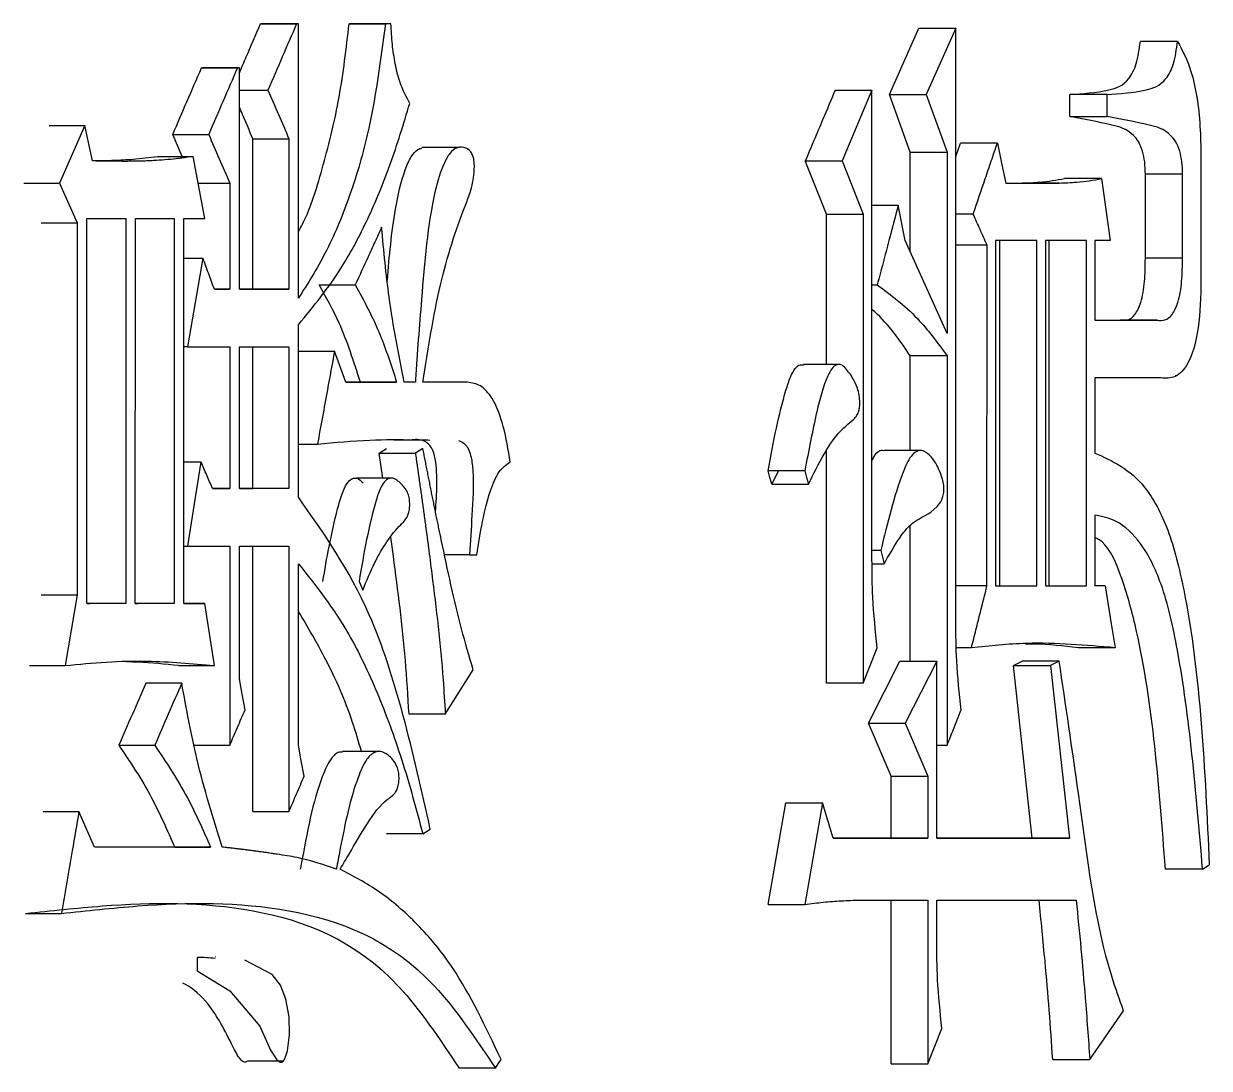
# Model space of a CAD drawing. Header units: millimetres. Extents: x 2223 to 4172, y 741 to 2119.
# Drawn here: x 3170.201 to 3173.097, y 989.26 to 991.812 of the extents above; entities that cross this region are included whole.
import ezdxf

# ---------------------------------------------------------------- set-up
doc = ezdxf.new("R2010")
doc.units = ezdxf.units.MM

msp = doc.modelspace()

# ---------------------------------------------------------------- linework, layer by layer
at = {"color": 7, "linetype": 'Continuous', "lineweight": 25}
for p, q in [((3170.7794, 991.8125), (3170.8675, 991.8125)), ((3170.7841, 991.8125), (3170.7794, 991.8125)), ((3170.8721, 991.8125), (3170.7841, 991.8125)), ((3170.8721, 991.8125), (3170.8675, 991.8125)), ((3170.8721, 991.1418), (3170.8721, 991.8125)), ((3171.0982, 991.8125), (3171.0099, 991.8125)), ((3171.0982, 991.8125), (3171.0845, 991.8125)), ((3172.3158, 991.6394), (3172.388, 991.8017)), ((3172.388, 991.8017), (3172.4781, 991.8017)), ((3172.4781, 991.8017), (3172.4059, 991.6394)), ((3172.4781, 990.3522), (3172.4781, 991.8017)), ((3173.0198, 991.7693), (3172.9289, 991.7693)), ((3170.6352, 991.7043), (3170.723, 991.7043)), ((3170.6399, 991.7043), (3170.6352, 991.7043)), ((3170.7277, 991.7043), (3170.6399, 991.7043)), ((3170.7277, 991.7043), (3170.723, 991.7043)), ((3170.7277, 991.1634), (3170.7277, 991.7043)), ((3170.7277, 991.6502), (3170.7977, 991.6502)), ((3172.1834, 991.6502), (3172.2733, 991.6502)), ((3172.2733, 991.6502), (3172.2002, 991.4771)), ((3172.2733, 990.5036), (3172.2733, 991.6502)), ((3172.3158, 991.6394), (3172.4059, 991.6394)), ((3172.3668, 991.4988), (3172.3158, 991.6394)), ((3172.4059, 991.6394), (3172.4569, 991.4988)), ((3172.8469, 991.6394), (3172.7563, 991.6394)), ((3172.7563, 991.5853), (3172.7563, 991.6394)), ((3172.8469, 991.6394), (3172.8469, 991.5853)), ((3170.2628, 991.5636), (3170.3502, 991.5636)), ((3170.3502, 991.5636), (3170.2882, 991.423)), ((3170.3692, 991.4771), (3170.3502, 991.5636)), ((3172.7563, 991.5853), (3172.8469, 991.5853)), ((3170.565, 991.542), (3170.6528, 991.542)), ((3170.5884, 991.4879), (3170.565, 991.542)), ((3170.7609, 991.5312), (3170.8489, 991.5312)), ((3170.7609, 991.1634), (3170.7609, 991.5312)), ((3170.8489, 991.5312), (3170.8489, 991.1634)), ((3171.2627, 991.5096), (3171.1736, 991.5096)), ((3172.4781, 991.4876), (3172.4893, 991.5204)), ((3172.5796, 991.5204), (3172.4893, 991.5204)), ((3170.4676, 991.4817), (3170.5275, 991.4879)), ((3170.5275, 991.4879), (3170.6152, 991.4879)), ((3170.6434, 991.3365), (3170.6152, 991.4879)), ((3172.1104, 991.4771), (3172.2002, 991.4771)), ((3172.162, 991.3473), (3172.1104, 991.4771)), ((3172.2002, 991.4771), (3172.2518, 991.3473)), ((3172.3668, 991.2555), (3172.3668, 991.4988)), ((3172.4569, 991.4988), (3172.4569, 991.0553)), ((3173.077, 991.488), (3173.077, 991.1851)), ((3170.2009, 991.423), (3170.2882, 991.423)), ((3170.2882, 991.423), (3170.3311, 991.3257)), ((3170.6273, 991.423), (3170.7043, 991.423)), ((3170.7043, 991.423), (3170.7043, 991.1634)), ((3172.6006, 991.4231), (3172.7305, 991.4231)), ((3172.6006, 991.4231), (3172.64, 991.4231)), ((3172.7305, 991.4231), (3172.64, 991.4231)), ((3172.8344, 991.4339), (3172.7438, 991.4339)), ((3173.0321, 991.4447), (3172.9412, 991.4447)), ((3172.9412, 991.2392), (3172.9412, 991.4447)), ((3173.0321, 991.2392), (3173.0321, 991.4447)), ((3172.2733, 991.369), (3172.3376, 991.369)), ((3172.3547, 991.2824), (3172.3376, 991.369)), ((3170.3549, 990.3954), (3170.355, 991.3365)), ((3170.355, 991.3365), (3170.45, 991.3365)), ((3170.45, 991.3365), (3170.45, 990.3954)), ((3170.4736, 990.3954), (3170.4737, 991.3365)), ((3170.4737, 991.3365), (3170.5681, 991.3365)), ((3170.5681, 991.3365), (3170.5681, 990.3954)), ((3170.5917, 991.3365), (3170.6434, 991.3365)), ((3170.5917, 990.3954), (3170.5917, 991.3365)), ((3172.162, 991.3473), (3172.2518, 991.3473)), ((3172.162, 990.9795), (3172.162, 991.3473)), ((3172.2518, 991.3473), (3172.2518, 990.2007)), ((3172.5205, 991.3473), (3172.4781, 991.3473)), ((3172.4569, 991.0553), (3172.3547, 991.2824)), ((3172.6761, 991.2824), (3172.5753, 991.2824)), ((3172.5753, 991.2824), (3172.5753, 990.4387)), ((3172.5857, 990.4387), (3172.5858, 991.2824)), ((3172.6761, 990.4387), (3172.6761, 991.2824)), ((3172.7971, 991.2824), (3172.6971, 991.2824)), ((3172.6971, 991.2824), (3172.6971, 990.4387)), ((3172.7065, 990.4387), (3172.7065, 991.2824)), ((3172.7971, 990.4387), (3172.7971, 991.2824)), ((3172.8551, 991.2824), (3172.8179, 991.2824)), ((3172.8179, 991.2824), (3172.8179, 991.0877)), ((3172.5543, 991.2716), (3172.4781, 991.2716)), ((3172.5542, 990.4387), (3172.5543, 991.2716)), ((3170.5917, 991.2391), (3170.6387, 991.2391)), ((3173.0321, 991.2392), (3172.9412, 991.2392)), ((3170.7043, 991.1634), (3170.6668, 991.1634)), ((3170.6668, 991.1634), (3170.7043, 991.1634)), ((3170.8489, 991.1634), (3170.7277, 991.1634)), ((3170.7277, 991.1634), (3170.7609, 991.1634)), ((3170.7609, 991.1634), (3170.8489, 991.1634)), ((3172.2733, 991.1742), (3172.2862, 991.1742)), ((3170.8721, 990.655), (3170.8721, 991.0769)), ((3172.8179, 991.0877), (3172.9706, 991.0877)), ((3172.8179, 991.0877), (3172.8798, 991.0877)), ((3172.9706, 991.0877), (3172.8798, 991.0877)), ((3170.6011, 991.0228), (3170.5917, 991.0228)), ((3170.6011, 991.0228), (3170.7043, 991.0228)), ((3170.7043, 991.0228), (3170.7043, 990.6766)), ((3170.7277, 990.6766), (3170.7277, 991.0228)), ((3170.7277, 991.0228), (3170.8489, 991.0228)), ((3170.7609, 990.6766), (3170.7609, 991.0228)), ((3170.8489, 991.0228), (3170.8489, 990.6766)), ((3170.8721, 991.012), (3170.9601, 991.012)), ((3170.9878, 990.9363), (3170.9601, 991.012)), ((3172.4569, 991.0012), (3172.3668, 991.0012)), ((3172.3668, 990.7694), (3172.3668, 991.0012)), ((3172.4569, 991.0012), (3172.4569, 990.0493)), ((3172.1963, 990.9795), (3172.1057, 990.9795)), ((3171.112, 990.9363), (3170.9878, 990.9363)), ((3170.9878, 990.9363), (3171.0236, 990.9363)), ((3171.0236, 990.9363), (3171.112, 990.9363)), ((3171.1578, 990.9363), (3171.1303, 990.9363)), ((3171.2854, 990.9363), (3171.1762, 990.9363)), ((3171.2854, 990.9363), (3171.1968, 990.9363)), ((3172.9747, 990.9471), (3172.8179, 990.9471)), ((3172.8179, 990.9471), (3172.8179, 990.7632)), ((3172.9747, 990.9471), (3172.8839, 990.9471)), ((3173.0137, 990.9524), (3173.017, 990.9524)), ((3170.8721, 990.7848), (3170.9185, 990.7848)), ((3171.1049, 990.7954), (3171.1732, 990.7954)), ((3171.0694, 990.7632), (3171.0876, 990.774)), ((3171.078, 990.7018), (3171.0694, 990.7632)), ((3171.0694, 990.7632), (3171.1578, 990.7632)), ((3171.1761, 990.774), (3171.1578, 990.7632)), ((3172.162, 990.2007), (3172.162, 990.7689)), ((3172.3941, 990.7694), (3172.3035, 990.7694)), ((3170.5917, 990.7415), (3170.634, 990.7415)), ((3171.1027, 990.7018), (3171.0138, 990.7018)), ((3172.1093, 990.7199), (3172.0197, 990.7199)), ((3172.0441, 990.7192), (3172.0283, 990.6875)), ((3170.7043, 990.6766), (3170.6621, 990.6766)), ((3170.6621, 990.6766), (3170.7043, 990.6766)), ((3170.8489, 990.6766), (3170.7277, 990.6766)), ((3170.7277, 990.6766), (3170.7609, 990.6766)), ((3170.8489, 990.6766), (3170.7609, 990.6766)), ((3172.0283, 990.6875), (3172.118, 990.6875)), ((3172.8178, 990.6118), (3172.8178, 990.4387)), ((3172.3668, 990.2548), (3172.3668, 990.5837)), ((3170.5917, 990.536), (3170.6011, 990.536)), ((3170.6011, 990.536), (3170.7043, 990.536)), ((3170.7043, 990.536), (3170.7043, 990.0492)), ((3170.7277, 990.536), (3170.8489, 990.536)), ((3170.7277, 990.2115), (3170.7277, 990.536)), ((3170.7609, 989.887), (3170.7609, 990.536)), ((3170.8489, 990.536), (3170.8489, 989.887)), ((3172.2948, 990.5252), (3172.2733, 990.5252)), ((3170.8721, 990.0492), (3170.8721, 990.4927)), ((3171.29, 990.5144), (3171.2294, 990.5144)), ((3171.29, 990.5144), (3171.3081, 990.5144)), ((3172.2735, 990.4928), (3172.3033, 990.4928)), ((3171.0201, 990.4495), (3171.0293, 990.4279)), ((3172.5542, 990.4387), (3172.4781, 990.4387)), ((3172.5753, 990.4387), (3172.6761, 990.4387)), ((3172.5753, 990.4387), (3172.5857, 990.4387)), ((3172.5857, 990.4387), (3172.6761, 990.4387)), ((3172.6971, 990.4387), (3172.7971, 990.4387)), ((3172.6971, 990.4387), (3172.7065, 990.4387)), ((3172.7065, 990.4387), (3172.7971, 990.4387)), ((3172.8427, 990.4387), (3172.8178, 990.4387)), ((3172.8427, 990.4387), (3172.8178, 990.4387)), ((3170.3311, 990.417), (3170.3025, 990.2439)), ((3170.45, 990.3954), (3170.3549, 990.3954)), ((3170.3549, 990.3954), (3170.3625, 990.3954)), ((3170.45, 990.3954), (3170.3625, 990.3954)), ((3170.5681, 990.3954), (3170.4736, 990.3954)), ((3170.4736, 990.3954), (3170.4805, 990.3954)), ((3170.5681, 990.3954), (3170.4805, 990.3954)), ((3170.6434, 990.3954), (3170.5917, 990.3954)), ((3170.5917, 990.3954), (3170.6434, 990.3954)), ((3170.6668, 990.2439), (3170.6434, 990.3954)), ((3172.2518, 990.2007), (3172.2862, 990.2872)), ((3172.5162, 990.2872), (3172.4796, 990.2872)), ((3172.8675, 990.2873), (3172.7769, 990.2873)), ((3170.2152, 990.2439), (3170.3025, 990.2439)), ((3170.579, 990.2439), (3170.6668, 990.2439)), ((3171.2308, 990.125), (3171.299, 990.2331)), ((3172.2647, 990.1034), (3172.3413, 990.2548)), ((3172.4314, 990.2548), (3172.3547, 990.1034)), ((3172.4314, 989.8221), (3172.4314, 990.2548)), ((3172.6192, 990.244), (3172.64, 990.2548)), ((3172.6192, 990.244), (3172.7096, 990.244)), ((3172.665, 989.8221), (3172.6192, 990.244)), ((3172.7305, 990.2548), (3172.64, 990.2548)), ((3172.7305, 990.2548), (3172.7096, 990.244)), ((3172.7096, 990.244), (3172.7555, 989.8221)), ((3170.587, 990.2007), (3170.4993, 990.2007)), ((3172.2518, 990.2007), (3172.162, 990.2007)), ((3171.2308, 990.125), (3171.1423, 990.125)), ((3172.2647, 990.1034), (3172.3547, 990.1034)), ((3172.3201, 989.9735), (3172.2647, 990.1034)), ((3172.3547, 990.1034), (3172.4101, 989.9735)), ((3171.0684, 990.0342), (3170.9795, 990.0342)), ((3172.4314, 990.0493), (3172.4569, 990.0493)), ((3172.3201, 989.9735), (3172.4101, 989.9735)), ((3172.3201, 989.8221), (3172.3201, 989.9735)), ((3172.4101, 989.9735), (3172.4101, 989.8221)), ((3170.2485, 989.887), (3170.3359, 989.887)), ((3170.374, 989.8004), (3170.3359, 989.887)), ((3172.0197, 989.6598), (3172.0629, 989.9086)), ((3172.0629, 989.9086), (3172.1526, 989.9086)), ((3172.1526, 989.9086), (3172.1093, 989.6598)), ((3171.176, 989.8329), (3171.1943, 989.8437)), ((3170.6574, 989.8004), (3170.374, 989.8004)), ((3170.5697, 989.8004), (3170.374, 989.8004)), ((3170.5697, 989.8004), (3170.6575, 989.8004)), ((3172.4101, 989.8221), (3172.1786, 989.8221)), ((3172.1786, 989.8221), (3172.3201, 989.8221)), ((3172.3201, 989.8221), (3172.4101, 989.8221)), ((3172.7555, 989.8221), (3172.4314, 989.8221)), ((3172.4314, 989.8221), (3172.665, 989.8221)), ((3172.665, 989.8221), (3172.7555, 989.8221)), ((3173.081, 989.7464), (3172.9901, 989.7464)), ((3173.081, 989.7464), (3173.0973, 989.7572)), ((3172.0197, 989.6598), (3172.1093, 989.6598)), ((3172.2432, 989.6707), (3172.4101, 989.6707)), ((3172.3201, 989.2704), (3172.3201, 989.6707)), ((3172.4101, 989.6707), (3172.4101, 989.2704)), ((3172.4314, 989.6707), (3172.7721, 989.6707)), ((3172.4314, 989.5733), (3172.4314, 989.6707)), ((3170.2056, 989.6381), (3170.2929, 989.6381)), ((3170.6246, 989.53), (3170.6246, 989.4975)), ((3170.6691, 989.5318), (3170.6686, 989.5318)), ((3172.8054, 989.2812), (3172.888, 989.3999)), ((3172.4101, 989.2704), (3172.4441, 989.357)), ((3170.7481, 989.2782), (3170.8366, 989.2782)), ((3172.7148, 989.2812), (3172.8054, 989.2812)), ((3171.3535, 989.2597), (3171.2648, 989.2597))]:
    msp.add_line(p, q, dxfattribs=at)
at = {"color": 7, "linetype": 'Continuous', "lineweight": 25, "flags": 128}
for points in [[(3170.9961, 991.8125), (3171.0256, 991.8125), (3171.0845, 991.8125)], [(3171.0099, 991.8125), (3171.0052, 991.8125), (3171.0022, 991.8125), (3170.9992, 991.8125), (3170.9961, 991.8125)], [(3172.5796, 991.5204), (3172.5901, 991.4717), (3172.6006, 991.4231)], [(3172.3668, 991.4988), (3172.4118, 991.4988), (3172.4569, 991.4988)], [(3172.8344, 991.4339), (3172.8448, 991.3582), (3172.8551, 991.2824)], [(3170.2438, 991.3257), (3170.2875, 991.3257), (3170.3311, 991.3257)], [(3170.3311, 991.3257), (3170.3311, 990.8713), (3170.3311, 990.417)], [(3170.6387, 991.2391), (3170.6199, 991.131), (3170.6011, 991.0228)], [(3170.634, 990.7415), (3170.6175, 990.6388), (3170.6011, 990.536)], [(3172.0283, 990.6875), (3172.0262, 990.6957), (3172.024, 990.7038), (3172.0197, 990.7199)], [(3172.1093, 990.7199), (3172.1137, 990.7037), (3172.118, 990.6875)], [(3172.2948, 990.5252), (3172.299, 990.509), (3172.3033, 990.4928)], [(3172.8427, 990.4387), (3172.8504, 990.3921), (3172.858, 990.3455), (3172.8675, 990.2873)], [(3170.2438, 990.417), (3170.2656, 990.417), (3170.2874, 990.417), (3170.3093, 990.417), (3170.3311, 990.417)], [(3172.3413, 990.2548), (3172.3641, 990.2548), (3172.3977, 990.2548), (3172.4314, 990.2548)], [(3170.7417, 990.1358), (3170.7347, 990.1736), (3170.7277, 990.2115)], [(3170.4333, 990.0492), (3170.4554, 990.0492), (3170.4776, 990.0492), (3170.5209, 990.0492)], [(3170.6165, 990.0492), (3170.6387, 990.0492), (3170.6608, 990.0492), (3170.7043, 990.0492)], [(3170.886, 989.9735), (3170.8791, 990.0114), (3170.8721, 990.0492)], [(3170.7609, 989.887), (3170.7831, 989.887), (3170.8053, 989.887), (3170.8489, 989.887)], [(3171.176, 989.8329), (3171.1396, 989.8329), (3171.1136, 989.8329), (3171.0876, 989.8329)], [(3170.6246, 989.4975), (3170.7047, 989.4493), (3170.7777, 989.3627), (3170.8042, 989.304), (3170.8197, 989.2801), (3170.8271, 989.2748), (3170.8315, 989.2747), (3170.8357, 989.2778), (3170.8399, 989.2851), (3170.845, 989.302), (3170.8502, 989.3412), (3170.8496, 989.3855), (3170.8416, 989.4285), (3170.8281, 989.4625), (3170.8082, 989.4891), (3170.741, 989.5242), (3170.741, 989.5242)], [(3171.3534, 989.2597), (3171.3602, 989.2704), (3171.367, 989.2812)], [(3172.3201, 989.2704), (3172.3426, 989.2704), (3172.3651, 989.2704), (3172.3876, 989.2704), (3172.4101, 989.2704)]]:
    msp.add_lwpolyline(points, dxfattribs=at)
at = {"color": 7, "linetype": 'Continuous', "lineweight": 25}
for points, knots in [([(3170.7277, 991.6919), (3170.7334, 991.7051), (3170.7506, 991.7452), (3170.7679, 991.7854), (3170.7794, 991.8125)], [0, 0, 0, 0, 0.326762, 1, 1, 1, 1]), ([(3170.8675, 991.8125), (3170.8559, 991.7854), (3170.8327, 991.7313), (3170.8094, 991.6772), (3170.7977, 991.6502)], [0, 0, 0, 0, 0.4999997, 1, 1, 1, 1]), ([(3171.0845, 991.8125), (3171.0722, 991.7196), (3171.0522, 991.5676), (3170.9967, 991.3834), (3170.9398, 991.2485), (3170.8946, 991.1772), (3170.8721, 991.1418)], [0, 0, 0, 0, 0.347456, 0.568585, 0.785979, 1, 1, 1, 1]), ([(3170.8721, 991.3047), (3170.8754, 991.3105), (3170.9004, 991.3556), (3170.9343, 991.4677), (3170.9747, 991.6312), (3170.989, 991.7518), (3170.9961, 991.8125)], [0, 0, 0, 0, 0.046421, 0.359328, 0.677626, 1, 1, 1, 1]), ([(3171.1441, 991.6178), (3171.1352, 991.6343), (3171.1206, 991.6618), (3171.1081, 991.7142), (3171.1008, 991.7621), (3171.0991, 991.7956), (3171.0982, 991.8125)], [0, 0, 0, 0, 0.330678, 0.5509904, 0.7745699, 1, 1, 1, 1]), ([(3172.7563, 991.6394), (3172.7881, 991.6416), (3172.8367, 991.6448), (3172.894, 991.6621), (3172.9213, 991.7125), (3172.9263, 991.7501), (3172.9289, 991.7692)], [0, 0, 0, 0, 0.492676, 0.749427, 0.872012, 1, 1, 1, 1]), ([(3172.8469, 991.6394), (3172.8788, 991.6416), (3172.9274, 991.6448), (3172.9848, 991.6621), (3173.0121, 991.7125), (3173.0172, 991.75), (3173.0198, 991.7692)], [0, 0, 0, 0, 0.492785, 0.749576, 0.872123, 1, 1, 1, 1]), ([(3173.0198, 991.7692), (3173.0317, 991.7468), (3173.0516, 991.7093), (3173.0681, 991.633), (3173.0757, 991.5618), (3173.0766, 991.5126), (3173.077, 991.488)], [0, 0, 0, 0, 0.32906, 0.549528, 0.774008, 1, 1, 1, 1]), ([(3170.565, 991.542), (3170.5767, 991.5691), (3170.6001, 991.6231), (3170.6235, 991.6772), (3170.6352, 991.7043)], [0, 0, 0, 0, 0.499999, 1, 1, 1, 1]), ([(3170.723, 991.7043), (3170.7113, 991.6772), (3170.688, 991.6231), (3170.6645, 991.5691), (3170.6528, 991.542)], [0, 0, 0, 0, 0.5, 1, 1, 1, 1]), ([(3170.7977, 991.6502), (3170.8063, 991.6304), (3170.8233, 991.5907), (3170.8404, 991.551), (3170.8489, 991.5312)], [0, 0, 0, 0, 0.500001, 1, 1, 1, 1]), ([(3172.1834, 991.6502), (3172.1732, 991.6259), (3172.1559, 991.585), (3172.1316, 991.5273), (3172.1174, 991.4939), (3172.1104, 991.4771)], [0, 0, 0, 0, 0.420871, 0.710435, 1, 1, 1, 1]), ([(3170.7609, 991.5312), (3170.7524, 991.551), (3170.7413, 991.5768), (3170.7303, 991.6025), (3170.7277, 991.6085)], [0, 0, 0, 0, 0.770201, 1, 1, 1, 1]), ([(3170.8721, 991.0769), (3170.9088, 991.1215), (3170.9697, 991.1953), (3171.0426, 991.3338), (3171.0984, 991.4669), (3171.1288, 991.5673), (3171.1441, 991.6178)], [0, 0, 0, 0, 0.333809, 0.553089, 0.775219, 1, 1, 1, 1]), ([(3172.9412, 991.4447), (3172.9409, 991.4548), (3172.9404, 991.4748), (3172.9344, 991.5032), (3172.9246, 991.5255), (3172.9002, 991.5547), (3172.8427, 991.5694), (3172.7906, 991.579), (3172.7563, 991.5853)], [0, 0, 0, 0, 0.060186, 0.119313, 0.185904, 0.25149, 0.507936, 1, 1, 1, 1]), ([(3173.032, 991.4447), (3173.0318, 991.4548), (3173.0312, 991.4748), (3173.0253, 991.5032), (3173.0155, 991.5255), (3172.991, 991.5547), (3172.9335, 991.5694), (3172.8812, 991.579), (3172.8469, 991.5853)], [0, 0, 0, 0, 0.060123, 0.1192, 0.185763, 0.251345, 0.507834, 1, 1, 1, 1]), ([(3170.6528, 991.542), (3170.6614, 991.5222), (3170.6786, 991.4825), (3170.6957, 991.4429), (3170.7043, 991.423)], [0, 0, 0, 0, 0.500001, 1, 1, 1, 1]), ([(3171.0893, 991.1853), (3171.0943, 991.2441), (3171.1024, 991.3387), (3171.1257, 991.4404), (3171.1463, 991.4875), (3171.161, 991.5056), (3171.1703, 991.5076), (3171.1737, 991.5083)], [0, 0, 0, 0, 0.454474, 0.731259, 0.84685, 0.944624, 1, 1, 1, 1]), ([(3171.1762, 990.9363), (3171.1888, 991.0174), (3171.2128, 991.1719), (3171.2599, 991.3193), (3171.2932, 991.4016), (3171.3007, 991.4371), (3171.3022, 991.4659), (3171.301, 991.481), (3171.2971, 991.4932), (3171.2905, 991.5033), (3171.2781, 991.5112), (3171.2607, 991.5116), (3171.2419, 991.4983), (3171.2222, 991.4625), (3171.1893, 991.3489), (3171.1749, 991.163), (3171.1619, 991.0063), (3171.158, 990.9386), (3171.1579, 990.9362)], [0, 0, 0, 0, 0.188824, 0.359425, 0.391174, 0.431004, 0.443042, 0.4552, 0.463942, 0.475035, 0.493349, 0.52466, 0.556942, 0.585534, 0.64557, 0.848774, 0.994709, 1, 1, 1, 1]), ([(3172.5205, 991.3473), (3172.5303, 991.3762), (3172.5451, 991.4195), (3172.5648, 991.4772), (3172.5746, 991.506), (3172.5796, 991.5204)], [0, 0, 0, 0, 0.5, 0.75, 1, 1, 1, 1]), ([(3170.6152, 991.4879), (3170.606, 991.4866), (3170.5922, 991.4846), (3170.5599, 991.4806), (3170.5345, 991.4786), (3170.5113, 991.4774), (3170.5043, 991.4771), (3170.4974, 991.4769), (3170.4904, 991.4767), (3170.4811, 991.4765), (3170.4719, 991.4763), (3170.4626, 991.4762), (3170.4556, 991.4761), (3170.4486, 991.4761), (3170.4416, 991.4761), (3170.4347, 991.4762), (3170.4288, 991.4762), (3170.4242, 991.4762), (3170.4207, 991.4763), (3170.4172, 991.4763), (3170.4137, 991.4764), (3170.4102, 991.4764), (3170.4067, 991.4765), (3170.4032, 991.4765), (3170.3986, 991.4766), (3170.3939, 991.4767), (3170.3892, 991.4767), (3170.3858, 991.4768), (3170.3823, 991.4769), (3170.3788, 991.4769), (3170.3744, 991.477), (3170.3712, 991.4771), (3170.3692, 991.4771)], [0, 0, 0, 0, 0.113118, 0.169677, 0.395941, 0.424221, 0.4525, 0.480779, 0.509059, 0.537338, 0.593897, 0.622177, 0.650456, 0.678735, 0.707015, 0.735294, 0.763573, 0.777713, 0.791853, 0.805993, 0.820132, 0.834272, 0.848412, 0.862551, 0.876691, 0.90497, 0.91911, 0.93325, 0.947389, 0.961529, 0.975669, 1, 1, 1, 1]), ([(3170.468, 991.4806), (3170.4602, 991.48), (3170.4407, 991.4787), (3170.4021, 991.4773), (3170.3795, 991.4771), (3170.3702, 991.4771)], [0, 0, 0, 0, 0.27763, 0.704747, 1, 1, 1, 1]), ([(3172.64, 991.4231), (3172.6545, 991.4235), (3172.6791, 991.4243), (3172.7137, 991.4288), (3172.7338, 991.4322), (3172.7438, 991.4339)], [0, 0, 0, 0, 0.416267, 0.70808, 1, 1, 1, 1]), ([(3172.7305, 991.4231), (3172.7449, 991.4236), (3172.7696, 991.4246), (3172.8042, 991.4284), (3172.8244, 991.4321), (3172.8344, 991.4339)], [0, 0, 0, 0, 0.415687, 0.707752, 1, 1, 1, 1]), ([(3172.3376, 991.369), (3172.33, 991.3401), (3172.3176, 991.2933), (3172.3005, 991.2284), (3172.2909, 991.1923), (3172.2862, 991.1742)], [0, 0, 0, 0, 0.444073, 0.722036, 1, 1, 1, 1]), ([(3172.5543, 991.2716), (3172.5486, 991.2842), (3172.5374, 991.3095), (3172.5261, 991.3347), (3172.5205, 991.3473)], [0, 0, 0, 0, 0.499999, 1, 1, 1, 1]), ([(3171.0753, 991.3149), (3171.0698, 991.3028), (3171.0587, 991.2787), (3171.0373, 991.2318), (3171.0213, 991.197), (3171.0109, 991.1742)], [0, 0, 0, 0, 0.25711, 0.51422, 1, 1, 1, 1]), ([(3171.1303, 990.9363), (3171.1169, 991.0047), (3171.0929, 991.1273), (3171.0807, 991.2574), (3171.0753, 991.3149)], [0, 0, 0, 0, 0.55855, 1, 1, 1, 1]), ([(3170.6668, 991.1634), (3170.6622, 991.176), (3170.6528, 991.2013), (3170.6434, 991.2265), (3170.6387, 991.2391)], [0, 0, 0, 0, 0.500001, 1, 1, 1, 1]), ([(3172.89, 991.0883), (3172.8927, 991.0883), (3172.9016, 991.0881), (3172.9164, 991.0996), (3172.9322, 991.1318), (3172.9403, 991.1828), (3172.9409, 991.2203), (3172.9412, 991.2392)], [0, 0, 0, 0, 0.0867607, 0.2858243, 0.4905188, 0.7427767, 1, 1, 1, 1]), ([(3172.9706, 991.0877), (3172.9767, 991.0873), (3172.989, 991.0865), (3173.0072, 991.0993), (3173.023, 991.1319), (3173.0311, 991.1828), (3173.0317, 991.2203), (3173.0321, 991.2392)], [0, 0, 0, 0, 0.178016, 0.357314, 0.541602, 0.768589, 1, 1, 1, 1]), ([(3170.9226, 991.1742), (3170.9301, 991.1742), (3170.9449, 991.1742), (3170.9743, 991.1742), (3170.9963, 991.1742), (3171.0109, 991.1742)], [0, 0, 0, 0, 0.2525093, 0.5050093, 1, 1, 1, 1]), ([(3171.0236, 990.9363), (3171.0074, 990.9865), (3170.9787, 991.0755), (3170.9396, 991.1443), (3170.9226, 991.1742)], [0, 0, 0, 0, 0.56494, 1, 1, 1, 1]), ([(3171.0109, 991.1742), (3171.0322, 991.1351), (3171.0706, 991.0646), (3171.0992, 990.9758), (3171.112, 990.9363)], [0, 0, 0, 0, 0.555111, 1, 1, 1, 1]), ([(3172.2862, 991.1742), (3172.3195, 991.1497), (3172.3793, 991.1056), (3172.4331, 991.0332), (3172.4569, 991.0012)], [0, 0, 0, 0, 0.557248, 1, 1, 1, 1]), ([(3173.077, 991.1851), (3173.0762, 991.1457), (3173.0748, 991.0687), (3173.0484, 990.9751), (3173.0099, 990.9436), (3172.9864, 990.9459), (3172.9747, 990.9471)], [0, 0, 0, 0, 0.295173, 0.576606, 0.789028, 1, 1, 1, 1]), ([(3172.3668, 991.0012), (3172.3369, 991.044), (3172.3069, 991.0871), (3172.2735, 991.1134), (3172.2733, 991.1135)], [0, 0, 0, 0, 0.994822, 1, 1, 1, 1]), ([(3170.9601, 991.012), (3170.9544, 990.9806), (3170.9446, 990.927), (3170.9307, 990.8513), (3170.9225, 990.807), (3170.9185, 990.7848)], [0, 0, 0, 0, 0.414509, 0.7072526, 1, 1, 1, 1]), ([(3172.0197, 990.7199), (3172.0261, 990.755), (3172.0384, 990.823), (3172.0572, 990.8993), (3172.0731, 990.9482), (3172.0847, 990.9703), (3172.0962, 990.9803), (3172.1031, 990.9789), (3172.106, 990.9783)], [0, 0, 0, 0, 0.332169, 0.644911, 0.764477, 0.861963, 0.944096, 1, 1, 1, 1]), ([(3172.118, 990.6875), (3172.1305, 990.7126), (3172.1533, 990.7581), (3172.19, 990.8147), (3172.2183, 990.8361), (3172.2352, 990.8529), (3172.2404, 990.8618), (3172.2431, 990.8738), (3172.2437, 990.888), (3172.2421, 990.905), (3172.2374, 990.9255), (3172.2259, 990.9483), (3172.2123, 990.9675), (3172.1975, 990.9811), (3172.1856, 990.9794), (3172.1744, 990.97), (3172.1561, 990.9353), (3172.1337, 990.8496), (3172.1184, 990.7684), (3172.1093, 990.7199)], [0, 0, 0, 0, 0.133739, 0.243051, 0.352533, 0.371712, 0.391103, 0.40333, 0.418292, 0.440552, 0.463875, 0.498841, 0.561321, 0.592898, 0.624761, 0.654015, 0.68757, 0.813379, 1, 1, 1, 1]), ([(3171.3896, 990.7416), (3171.3847, 990.7711), (3171.3751, 990.8293), (3171.3494, 990.8961), (3171.3172, 990.9317), (3171.296, 990.9347), (3171.2854, 990.9363)], [0, 0, 0, 0, 0.291567, 0.574035, 0.788626, 1, 1, 1, 1]), ([(3170.9185, 990.7848), (3170.9613, 990.789), (3171.0405, 990.7969), (3171.132, 990.7961), (3171.1806, 990.7953), (3171.1934, 990.7951)], [0, 0, 0, 0, 0.465184, 0.860123, 1, 1, 1, 1]), ([(3171.2069, 990.6194), (3171.2086, 990.6416), (3171.2112, 990.6768), (3171.2098, 990.7232), (3171.206, 990.7534), (3171.1992, 990.7738), (3171.1889, 990.7877), (3171.1694, 990.798), (3171.1526, 990.7959), (3171.1414, 990.7946)], [0, 0, 0, 0, 0.2337206, 0.3700639, 0.4821612, 0.5546155, 0.6270686, 0.7492778, 1, 1, 1, 1]), ([(3171.2629, 990.7941), (3171.2689, 990.7916), (3171.2782, 990.7877), (3171.2888, 990.7716), (3171.2954, 990.7493), (3171.3011, 990.695), (3171.2962, 990.6144), (3171.292, 990.5466), (3171.29, 990.5144)], [0, 0, 0, 0, 0.1205275, 0.1871773, 0.2540797, 0.3617656, 0.6971494, 1, 1, 1, 1]), ([(3171.1578, 990.7632), (3171.1582, 990.7605), (3171.1589, 990.7552), (3171.16, 990.7473), (3171.1612, 990.7394), (3171.1627, 990.7288), (3171.1642, 990.7182), (3171.1657, 990.7076), (3171.1668, 990.6996), (3171.1683, 990.689), (3171.1698, 990.6784), (3171.1713, 990.6678), (3171.1724, 990.6599), (3171.1739, 990.6493), (3171.1754, 990.6387), (3171.1772, 990.6254), (3171.179, 990.6121), (3171.1812, 990.5962), (3171.1841, 990.575), (3171.1869, 990.5537), (3171.1918, 990.5164), (3171.206, 990.4042), (3171.2225, 990.2692), (3171.2292, 990.1531), (3171.2308, 990.125)], [0, 0, 0, 0, 0.012619, 0.025237, 0.037856, 0.050474, 0.075711, 0.08833, 0.100948, 0.113567, 0.138804, 0.151422, 0.164041, 0.176659, 0.201896, 0.214515, 0.239752, 0.264989, 0.290226, 0.3407, 0.365937, 0.466887, 0.870929, 1, 1, 1, 1]), ([(3171.299, 990.2331), (3171.2893, 990.2663), (3171.2597, 990.3678), (3171.2346, 990.4867), (3171.2163, 990.5741), (3171.2124, 990.5926), (3171.2086, 990.6111), (3171.2053, 990.6273), (3171.2025, 990.6413), (3171.2011, 990.6482), (3171.1992, 990.6575), (3171.1973, 990.6668), (3171.1955, 990.6761), (3171.1941, 990.6831), (3171.1922, 990.6924), (3171.1904, 990.7017), (3171.1885, 990.711), (3171.1871, 990.718), (3171.1853, 990.7273), (3171.1834, 990.7367), (3171.1816, 990.746), (3171.1802, 990.753), (3171.1784, 990.7623), (3171.177, 990.7693), (3171.1761, 990.774)], [0, 0, 0, 0, 0.194919, 0.596792, 0.647185, 0.672381, 0.697577, 0.74797, 0.760568, 0.773166, 0.785764, 0.81096, 0.823558, 0.836156, 0.848754, 0.873951, 0.886549, 0.899147, 0.911745, 0.936941, 0.949539, 0.962137, 0.974736, 1, 1, 1, 1]), ([(3172.2733, 990.7443), (3172.275, 990.748), (3172.2825, 990.7643), (3172.2946, 990.7739), (3172.3028, 990.769), (3172.3033, 990.7687)], [0, 0, 0, 0, 0.216989, 0.955314, 1, 1, 1, 1]), ([(3172.3033, 990.4928), (3172.3253, 990.5323), (3172.3641, 990.6022), (3172.4183, 990.6127), (3172.4424, 990.6447), (3172.4476, 990.6597), (3172.4496, 990.6737), (3172.4481, 990.689), (3172.4436, 990.7067), (3172.4337, 990.7322), (3172.4164, 990.7586), (3172.3922, 990.7749), (3172.367, 990.7587), (3172.3313, 990.6761), (3172.311, 990.5921), (3172.2948, 990.5252)], [0, 0, 0, 0, 0.206756, 0.36622, 0.399315, 0.414903, 0.42938, 0.446247, 0.465285, 0.496864, 0.558757, 0.621691, 0.682799, 0.747419, 1, 1, 1, 1]), ([(3172.8179, 990.7632), (3172.8603, 990.7443), (3172.9264, 990.7149), (3172.9998, 990.5806), (3173.0737, 990.2801), (3173.0868, 989.9894), (3173.0973, 989.7572)], [0, 0, 0, 0, 0.2265728, 0.3529789, 0.4833551, 1, 1, 1, 1]), ([(3170.6621, 990.6766), (3170.6575, 990.6875), (3170.6481, 990.7091), (3170.6387, 990.7307), (3170.634, 990.7415)], [0, 0, 0, 0, 0.500001, 1, 1, 1, 1]), ([(3171.3081, 990.5144), (3171.3166, 990.5695), (3171.3284, 990.6455), (3171.3611, 990.7213), (3171.3802, 990.7349), (3171.3896, 990.7416)], [0, 0, 0, 0, 0.572071, 0.789697, 1, 1, 1, 1]), ([(3170.9318, 990.4495), (3170.9366, 990.4779), (3170.9469, 990.5386), (3170.9632, 990.6105), (3170.9775, 990.6626), (3170.9897, 990.6897), (3171.0025, 990.7017), (3171.0168, 990.7031), (3171.025, 990.6953), (3171.03, 990.6905)], [0, 0, 0, 0, 0.251355, 0.535833, 0.663298, 0.7524074, 0.8422003, 0.9051749, 1, 1, 1, 1]), ([(3171.0293, 990.4279), (3171.0386, 990.4508), (3171.0564, 990.4945), (3171.0879, 990.5482), (3171.1155, 990.5832), (3171.1358, 990.6009), (3171.1424, 990.6186), (3171.1441, 990.6311), (3171.1441, 990.6448), (3171.142, 990.6587), (3171.1367, 990.6728), (3171.1248, 990.687), (3171.111, 990.6997), (3171.0955, 990.7036), (3171.084, 990.6959), (3171.0717, 990.6787), (3171.0559, 990.6293), (3171.0377, 990.5521), (3171.026, 990.4839), (3171.0201, 990.4495)], [0, 0, 0, 0, 0.117411, 0.224514, 0.331514, 0.385099, 0.401502, 0.417942, 0.434593, 0.453955, 0.473463, 0.503457, 0.565822, 0.597864, 0.6299, 0.663784, 0.718184, 0.85806, 1, 1, 1, 1]), ([(3171.1943, 989.8437), (3171.152, 990.0322), (3171.0776, 990.3636), (3170.934, 990.5672), (3170.8721, 990.655)], [0, 0, 0, 0, 0.568507, 1, 1, 1, 1]), ([(3173.081, 989.7464), (3173.073, 989.8406), (3173.0575, 990.0222), (3173.0267, 990.2588), (3172.9863, 990.4408), (3172.9319, 990.5479), (3172.8745, 990.6003), (3172.8354, 990.6082), (3172.8178, 990.6118)], [0, 0, 0, 0, 0.245646, 0.473666, 0.633063, 0.763711, 0.894016, 1, 1, 1, 1]), ([(3171.1423, 990.125), (3171.1397, 990.169), (3171.1318, 990.2997), (3171.1133, 990.4428), (3171.0998, 990.5424), (3171.0977, 990.5581)], [0, 0, 0, 0, 0.299395, 0.889632, 1, 1, 1, 1]), ([(3172.9901, 989.7464), (3172.9747, 989.9489), (3172.9554, 990.2026), (3172.8872, 990.4557), (3172.8503, 990.5404), (3172.8238, 990.5537), (3172.8178, 990.5567)], [0, 0, 0, 0, 0.63735, 0.798589, 0.954752, 1, 1, 1, 1]), ([(3170.8721, 990.4927), (3170.9146, 990.4392), (3170.985, 990.3503), (3171.0661, 990.1788), (3171.1269, 990.015), (3171.1596, 989.8938), (3171.176, 989.8329)], [0, 0, 0, 0, 0.333002, 0.552476, 0.774971, 1, 1, 1, 1]), ([(3172.2862, 990.2872), (3172.2818, 990.3283), (3172.2742, 990.3995), (3172.2736, 990.4726), (3172.2733, 990.5036)], [0, 0, 0, 0, 0.576873, 1, 1, 1, 1]), ([(3172.5162, 990.2872), (3172.5199, 990.3018), (3172.5272, 990.3309), (3172.5399, 990.3814), (3172.5489, 990.4173), (3172.5542, 990.4387)], [0, 0, 0, 0, 0.288217, 0.576435, 1, 1, 1, 1]), ([(3171.026, 990.0342), (3171.0191, 990.058), (3170.995, 990.1401), (3170.9432, 990.2566), (3170.8949, 990.3379), (3170.8721, 990.3763)], [0, 0, 0, 0, 0.176257, 0.610601, 1, 1, 1, 1]), ([(3172.4908, 990.1358), (3172.4866, 990.1756), (3172.4791, 990.2467), (3172.4784, 990.3199), (3172.4781, 990.3522)], [0, 0, 0, 0, 0.558839, 1, 1, 1, 1]), ([(3172.8675, 990.2873), (3172.8316, 990.2904), (3172.7597, 990.2967), (3172.6426, 990.3004), (3172.5611, 990.2919), (3172.5162, 990.2872)], [0, 0, 0, 0, 0.309877, 0.619791, 1, 1, 1, 1]), ([(3172.6503, 990.2969), (3172.6499, 990.2967), (3172.648, 990.2956), (3172.6521, 990.2964), (3172.6552, 990.297)], [0, 0, 0, 0, 0.230108, 1, 1, 1, 1]), ([(3172.7769, 990.2873), (3172.741, 990.2915), (3172.7006, 990.2962), (3172.6597, 990.2963), (3172.6551, 990.2963)], [0, 0, 0, 0, 0.887694, 1, 1, 1, 1]), ([(3170.3025, 990.2439), (3170.336, 990.2472), (3170.4029, 990.2537), (3170.5246, 990.2567), (3170.6122, 990.2489), (3170.6668, 990.2439)], [0, 0, 0, 0, 0.273667, 0.547376, 1, 1, 1, 1]), ([(3170.579, 990.2439), (3170.5461, 990.2473), (3170.5042, 990.2516), (3170.4619, 990.2526), (3170.4528, 990.2528)], [0, 0, 0, 0, 0.7854, 1, 1, 1, 1]), ([(3172.888, 989.3999), (3172.878, 989.4276), (3172.8232, 989.5788), (3172.7852, 989.8886), (3172.7465, 990.1478), (3172.7305, 990.2548)], [0, 0, 0, 0, 0.116288, 0.635254, 1, 1, 1, 1]), ([(3170.4993, 990.2007), (3170.4883, 990.1754), (3170.4663, 990.1249), (3170.4443, 990.0745), (3170.4333, 990.0492)], [0, 0, 0, 0, 0.5000021, 1, 1, 1, 1]), ([(3170.587, 990.2007), (3170.576, 990.1754), (3170.554, 990.1249), (3170.5319, 990.0745), (3170.5209, 990.0492)], [0, 0, 0, 0, 0.4999967, 1, 1, 1, 1]), ([(3170.6856, 989.8004), (3170.6636, 989.871), (3170.6243, 989.9976), (3170.5984, 990.1384), (3170.587, 990.2007)], [0, 0, 0, 0, 0.5578888, 1, 1, 1, 1]), ([(3170.7043, 990.0492), (3170.7106, 990.0637), (3170.723, 990.0925), (3170.7355, 990.1213), (3170.7417, 990.1358)], [0, 0, 0, 0, 0.499999, 1, 1, 1, 1]), ([(3172.4569, 990.0493), (3172.4617, 990.0616), (3172.4698, 990.0822), (3172.4811, 990.1111), (3172.4876, 990.1276), (3172.4908, 990.1358)], [0, 0, 0, 0, 0.428346, 0.714167, 1, 1, 1, 1]), ([(3170.4333, 990.0492), (3170.4609, 990.0082), (3170.5104, 989.9346), (3170.5515, 989.8417), (3170.5697, 989.8004)], [0, 0, 0, 0, 0.556343, 1, 1, 1, 1]), ([(3170.5209, 990.0492), (3170.5485, 990.0082), (3170.5981, 989.9346), (3170.6392, 989.8417), (3170.6574, 989.8004)], [0, 0, 0, 0, 0.556387, 1, 1, 1, 1]), ([(3170.9796, 990.0326), (3170.9759, 990.0326), (3170.9654, 990.0325), (3170.9476, 990.0125), (3170.9099, 989.9303), (3170.8923, 989.8293), (3170.8773, 989.7503), (3170.8765, 989.7464)], [0, 0, 0, 0, 0.06199, 0.176405, 0.324608, 0.966385, 1, 1, 1, 1]), ([(3170.9739, 989.7464), (3170.9813, 989.7585), (3171.0182, 989.8194), (3171.059, 989.8982), (3171.1032, 989.9262), (3171.1125, 989.9385), (3171.1163, 989.9502), (3171.118, 989.9636), (3171.1177, 989.9775), (3171.1152, 989.9913), (3171.1094, 990.0057), (3171.0954, 990.0224), (3171.0768, 990.0361), (3171.0544, 990.0325), (3171.0346, 990.0112), (3171.0026, 989.9373), (3170.9828, 989.8437), (3170.9684, 989.7658), (3170.9651, 989.7486), (3170.9647, 989.7464)], [0, 0, 0, 0, 0.066203, 0.331418, 0.376174, 0.392134, 0.408285, 0.422252, 0.437571, 0.454108, 0.470588, 0.499884, 0.567199, 0.607022, 0.655995, 0.720748, 0.938177, 0.991744, 1, 1, 1, 1]), ([(3170.8489, 989.887), (3170.8551, 989.9014), (3170.8675, 989.9302), (3170.8798, 989.9591), (3170.886, 989.9735)], [0, 0, 0, 0, 0.499999, 1, 1, 1, 1]), ([(3170.3359, 989.887), (3170.3304, 989.8552), (3170.3205, 989.7979), (3170.3062, 989.7149), (3170.2974, 989.6637), (3170.2929, 989.6381)], [0, 0, 0, 0, 0.382595, 0.691297, 1, 1, 1, 1]), ([(3172.1786, 989.8221), (3172.1742, 989.8365), (3172.1656, 989.8654), (3172.157, 989.8942), (3172.1526, 989.9086)], [0, 0, 0, 0, 0.499999, 1, 1, 1, 1]), ([(3170.9647, 989.7464), (3170.9329, 989.7571), (3170.8851, 989.7732), (3170.8326, 989.7808), (3170.8104, 989.7842), (3170.8023, 989.7854), (3170.7963, 989.7863), (3170.7902, 989.7872), (3170.7841, 989.788), (3170.7791, 989.7887), (3170.774, 989.7894), (3170.77, 989.7899), (3170.7659, 989.7905), (3170.7619, 989.791), (3170.7578, 989.7915), (3170.7527, 989.7922), (3170.7487, 989.7927), (3170.7436, 989.7933), (3170.7396, 989.7939), (3170.7355, 989.7944), (3170.7314, 989.7949), (3170.7274, 989.7954), (3170.7223, 989.796), (3170.7182, 989.7965), (3170.7132, 989.7971), (3170.7091, 989.7976), (3170.704, 989.7982), (3170.7, 989.7987), (3170.6959, 989.7992), (3170.6914, 989.7997), (3170.688, 989.8001), (3170.6856, 989.8004)], [0, 0, 0, 0, 0.346641, 0.519778, 0.563061, 0.584702, 0.606343, 0.627984, 0.649626, 0.671267, 0.682088, 0.703729, 0.714549, 0.72537, 0.747011, 0.757832, 0.779473, 0.790294, 0.811935, 0.822756, 0.833576, 0.855218, 0.866038, 0.88768, 0.8985, 0.920141, 0.930962, 0.952603, 0.963424, 0.974245, 1, 1, 1, 1]), ([(3171.367, 989.2812), (3171.3295, 989.3605), (3171.2683, 989.4902), (3171.1636, 989.6145), (3171.071, 989.6951), (3171.0062, 989.7293), (3170.9739, 989.7463)], [0, 0, 0, 0, 0.345608, 0.56562, 0.783503, 1, 1, 1, 1]), ([(3170.2056, 989.6381), (3170.2681, 989.6449), (3170.4552, 989.6651), (3170.7625, 989.668), (3171.0696, 989.5524), (3171.217, 989.3314), (3171.2648, 989.2597)], [0, 0, 0, 0, 0.166754, 0.500002, 0.83778, 1, 1, 1, 1]), ([(3170.2929, 989.6381), (3170.3554, 989.6449), (3170.5425, 989.6651), (3170.8497, 989.6679), (3171.1574, 989.5532), (3171.3052, 989.3319), (3171.3534, 989.2597)], [0, 0, 0, 0, 0.166548, 0.499383, 0.836688, 1, 1, 1, 1]), ([(3172.1093, 989.6598), (3172.1243, 989.6619), (3172.1542, 989.6661), (3172.1988, 989.6694), (3172.2284, 989.6702), (3172.2432, 989.6707)], [0, 0, 0, 0, 0.33558, 0.667724, 1, 1, 1, 1]), ([(3172.7148, 989.2812), (3172.7121, 989.3213), (3172.7067, 989.4015), (3172.6953, 989.5312), (3172.6865, 989.6207), (3172.6816, 989.6707)], [0, 0, 0, 0, 0.306393, 0.61282, 1, 1, 1, 1]), ([(3172.7721, 989.6707), (3172.7761, 989.6312), (3172.7839, 989.5521), (3172.7953, 989.4224), (3172.8018, 989.3318), (3172.8054, 989.2812)], [0, 0, 0, 0, 0.306381, 0.612797, 1, 1, 1, 1]), ([(3172.4441, 989.357), (3172.4399, 989.3967), (3172.4323, 989.4679), (3172.4317, 989.541), (3172.4314, 989.5733)], [0, 0, 0, 0, 0.558835, 1, 1, 1, 1]), ([(3170.6684, 989.528), (3170.6544, 989.5294), (3170.6398, 989.531), (3170.6252, 989.53), (3170.6246, 989.53)], [0, 0, 0, 0, 0.960238, 1, 1, 1, 1]), ([(3170.748, 989.2783), (3170.7479, 989.2781), (3170.7465, 989.2758), (3170.743, 989.274), (3170.737, 989.2749), (3170.7252, 989.2858), (3170.6988, 989.3402), (3170.6587, 989.4168), (3170.6136, 989.4552), (3170.5921, 989.4669), (3170.59, 989.468)], [0, 0, 0, 0, 0.002584, 0.028109, 0.054673, 0.100241, 0.232006, 0.645153, 0.96551, 1, 1, 1, 1])]:
    msp.add_open_spline(points, degree=3, knots=knots, dxfattribs=at)

doc.saveas('drawing.dxf')
